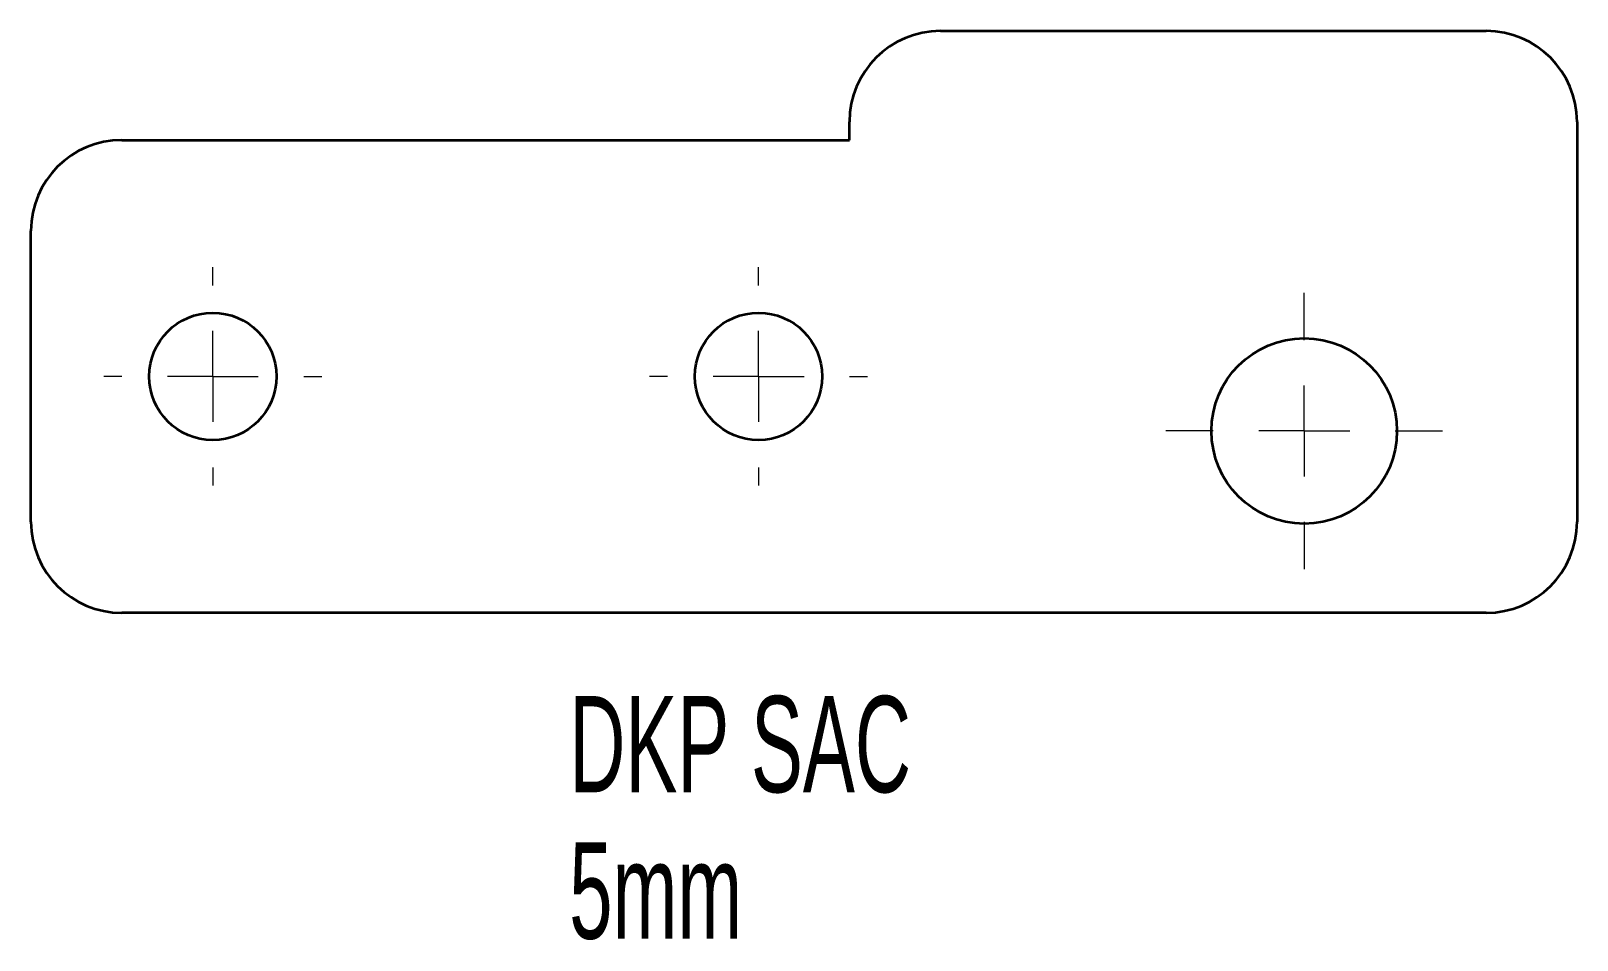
# Model space of a CAD drawing. Header units: millimetres. Extents: x -105.1 to -20.1, y 122.4 to 172.4.
import ezdxf

# ---------------------------------------------------------------- set-up
doc = ezdxf.new("R2010")
doc.units = ezdxf.units.MM
doc.styles.add('SLDTEXTSTYLE0', font='TXT', dxfattribs={"width": 0.605})

# ---------------------------------------------------------------- blocks, each defined once
blk = doc.blocks.new('SW_NOTE_0')
at = {"color": 0, "linetype": 'Continuous', "lineweight": 0, "char_height": 5.2917, "attachment_point": 1, "style": 'SLDTEXTSTYLE0'}
for s, insert in [('DKP SAC', (0, 6.821)), ('5mm', (0, -1.234))]:
    blk.add_mtext(s, dxfattribs=dict(at, insert=insert))
blk = doc.blocks.new('SW_CENTERMARKSYMBOL_0')
at = {"color": 0, "linetype": 'Continuous', "lineweight": 18}
for p, q in [((0, 5), (0, 6)), ((0, 0), (0, 2.5)), ((-5, 0), (-6, 0)), ((0, 0), (-2.5, 0)), ((0, 0), (0, -2.5)), ((0, 0), (2.5, 0)), ((5, 0), (6, 0)), ((0, -5), (0, -6))]:
    blk.add_line(p, q, dxfattribs=at)
blk = doc.blocks.new('SW_CENTERMARKSYMBOL_1')
at = {"color": 0, "linetype": 'Continuous', "lineweight": 18}
for p, q in [((0, 5), (0, 6)), ((0, 0), (0, 2.5)), ((-5, 0), (-6, 0)), ((0, 0), (-2.5, 0)), ((0, 0), (0, -2.5)), ((0, 0), (2.5, 0)), ((5, 0), (6, 0)), ((0, -5), (0, -6))]:
    blk.add_line(p, q, dxfattribs=at)
blk = doc.blocks.new('SW_CENTERMARKSYMBOL_2')
at = {"color": 0, "linetype": 'Continuous', "lineweight": 18}
for p, q in [((0, 5), (0, 7.6)), ((0, 0), (0, 2.5)), ((-5, 0), (-7.6, 0)), ((0, 0), (-2.5, 0)), ((0, 0), (0, -2.5)), ((0, 0), (2.5, 0)), ((5, 0), (7.6, 0)), ((0, -5), (0, -7.6))]:
    blk.add_line(p, q, dxfattribs=at)

msp = doc.modelspace()

# ---------------------------------------------------------------- linework, layer by layer
at = {"color": 7, "linetype": 'Continuous', "lineweight": 35}
for p, q in [((-55.128, 172.394), (-25.128, 172.394)), ((-60.128, 166.394), (-60.128, 167.394)), ((-20.128, 167.394), (-20.128, 145.394)), ((-100.128, 166.394), (-60.128, 166.394)), ((-105.128, 145.394), (-105.128, 161.394)), ((-25.128, 140.394), (-100.128, 140.394))]:
    msp.add_line(p, q, dxfattribs=at)
for centre, radius in [((-95.128, 153.394), 3.5), ((-65.128, 153.394), 3.5), ((-35.128, 150.394), 5.1)]:
    msp.add_circle(centre, radius, dxfattribs=at)
for centre, start, end in [((-55.128, 167.394), 90, 180), ((-25.128, 167.394), 0, 90), ((-100.128, 161.394), 90, 180), ((-100.128, 145.394), 180, 270), ((-25.128, 145.394), 270, 0)]:
    msp.add_arc(centre, 5, start, end, dxfattribs=at)

# ---------------------------------------------------------------- block references
at = {"color": 7, "linetype": 'Continuous', "lineweight": 18}
for name, p in [('SW_CENTERMARKSYMBOL_0', (-95.128, 153.394)), ('SW_CENTERMARKSYMBOL_1', (-65.128, 153.394)), ('SW_CENTERMARKSYMBOL_2', (-35.128, 150.394))]:
    msp.add_blockref(name, p, dxfattribs=at)
at = {"color": 7, "linetype": 'Continuous', "lineweight": 0}
msp.add_blockref('SW_NOTE_0', (-75.536, 128.998), dxfattribs=at)

doc.saveas('drawing.dxf')
